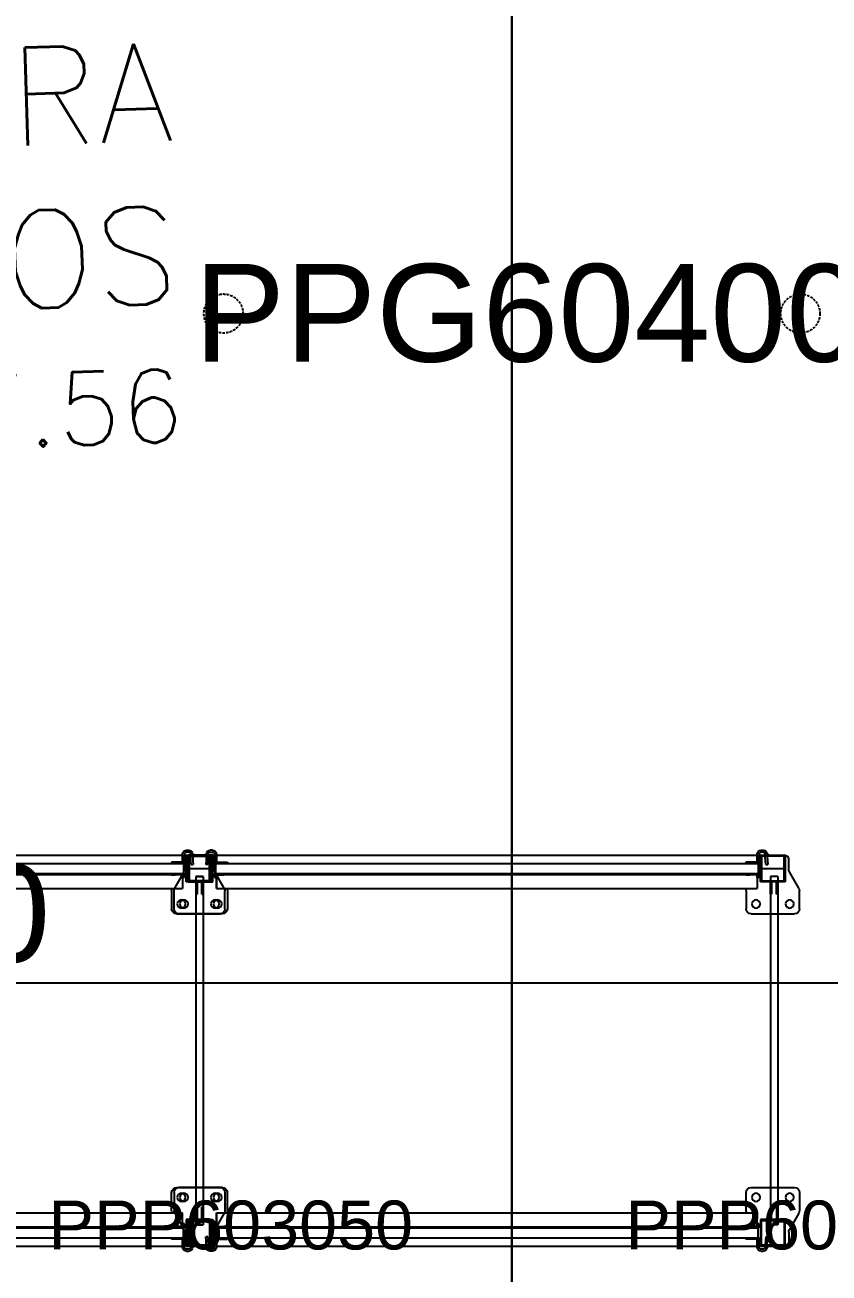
# Model space of a CAD drawing. Header units: millimetres. Extents: x 1478096 to 1808313, y 619971 to 762366.
# Drawn here: x 1527754 to 1529399, y 672095 to 674647 of the extents above; entities that cross this region are included whole.
import ezdxf

# ---------------------------------------------------------------- set-up
doc = ezdxf.new("R2010")
doc.units = ezdxf.units.MM
doc.header["$LTSCALE"] = 10
doc.linetypes.add('DASHED', pattern=[0.75, 0.5, -0.25])
for name, color, linetype in [('COSTAN-CAM-COTAS', 7, 'Continuous'), ('COSTAN-CAM-LAT NUM', 6, 'Continuous'), ('COSTAN-CAM-TECHOS', 1, 'DASHED'), ('COSTAN-CAM-TECHOS NOMENCLATURAS', 7, 'Continuous'), ('COSTAN-CAM-TECHOS-60', 1, 'Continuous'), ('DC-ARQ-RACK PREP.', 11, 'Continuous'), ('DC-ARQ-TEXTOS', 7, 'Continuous')]:
    doc.layers.add(name, color=color, linetype=linetype)
doc.styles.add('costan', font='ARIAL.TTF')
doc.styles.get("Standard").update_dxf_attribs({"font": 'ARIAL.TTF'})
doc.dimstyles.new('COSTAN-MM-100', dxfattribs={"dimtxt": 200, "dimasz": 200, "dimexe": 0, "dimexo": 0, "dimgap": 40, "dimtad": 1, "dimdec": 0, "dimzin": 0, "dimdsep": 46, "dimtxsty": 'costan', "dimblk1": 'ARCHTICK', "dimblk2": 'ARCHTICK', "dimcen": 0, "dimclrd": 256, "dimclre": 256, "dimclrt": 256, "dimadec": 0, "dimazin": 0, "dimtfac": 1, "dimtdec": 0, "dimtofl": 0, "dimtmove": 0, "dimatfit": 3, "dimfxl": 0, "dimtolj": 1, "dimtzin": 0, "dimarcsym": 0})

# ---------------------------------------------------------------- blocks, each defined once
blk = doc.blocks.new('RE-PLANTABASE(XREF)$0$RACK-CAMARA')
at = {"layer": 'DC-ARQ-RACK PREP.', "linetype": 'ByBlock'}
for p, q in [((-0.4, 2.3382), (-0.4, 0.0422)), ((-0.3825, 2.3382), (-0.3825, 0.0402)), ((-0.3625, 2.3382), (-0.3625, 0.0402)), ((-0.36, 2.3382), (-0.36, 0.065)), ((-0.3318, 2.3382), (-0.3318, 0.0422)), ((0.3318, 2.3382), (0.3318, 0.0422)), ((0.3595, 2.3382), (0.36, 0.065)), ((0.3625, 2.3382), (0.3625, 0.0402)), ((0.3825, 2.3382), (0.3825, 0.0402)), ((0.4, 2.3382), (0.4, 0.0422)), ((-0.3855, 0.065), (-0.3839, 0.065)), ((-0.3855, 0.057), (-0.3855, 0.065)), ((-0.3855, 0.035), (-0.3855, 0.057)), ((-0.3839, 0.065), (-0.3825, 0.065)), ((-0.3839, 0.065), (-0.3839, 0.057)), ((-0.3839, 0.035), (-0.3839, 0.057)), ((-0.3625, 0.065), (-0.3611, 0.065)), ((-0.3611, 0.065), (-0.3595, 0.065)), ((-0.3611, 0.057), (-0.3611, 0.065)), ((-0.3611, 0.035), (-0.3611, 0.057)), ((-0.3595, 0.065), (-0.3595, 0.057)), ((-0.3595, 0.035), (-0.3595, 0.057)), ((-0.3271, 0.0645), (-0.29, 0.0645)), ((-0.28, 0.0545), (-0.28, 0.005)), ((0.28, 0.0545), (0.28, 0.005)), ((0.3271, 0.0645), (0.29, 0.0645)), ((0.3595, 0.065), (0.3595, 0.057)), ((0.3611, 0.065), (0.3595, 0.065)), ((0.3595, 0.035), (0.3595, 0.057)), ((0.3611, 0.057), (0.3611, 0.065)), ((0.3625, 0.065), (0.3611, 0.065)), ((0.3611, 0.035), (0.3611, 0.057)), ((0.3839, 0.065), (0.3825, 0.065)), ((0.3855, 0.065), (0.3839, 0.065)), ((0.3839, 0.065), (0.3839, 0.057)), ((0.3839, 0.035), (0.3839, 0.057)), ((0.3855, 0.057), (0.3855, 0.065)), ((0.3855, 0.035), (0.3855, 0.057)), ((-0.41, 0.034), (-0.41, 0.0296)), ((-0.406, 0.0296), (-0.406, 0.034)), ((-0.4, 0.0255), (-0.4022, 0.0256)), ((-0.3855, 0.042), (-0.402, 0.042)), ((-0.402, 0.038), (-0.3855, 0.038)), ((-0.4, 0.0422), (-0.3855, 0.0422)), ((-0.345, 0.035), (-0.4, 0.035)), ((-0.4, 0.035), (-0.4, 0.026)), ((-0.4, 0.026), (-0.398, 0.026)), ((-0.4, 0.026), (-0.4, 0.025)), ((-0.398, 0.026), (-0.398, 0.033)), ((-0.398, 0.033), (-0.347, 0.033)), ((-0.398, 0.025), (-0.398, 0.026)), ((-0.3825, 0.0402), (-0.3625, 0.0402)), ((-0.3725, 0.035), (-0.3725, -0.015)), ((-0.3595, 0.0422), (-0.3318, 0.0422)), ((-0.354, 0.042), (-0.3595, 0.042)), ((-0.3595, 0.038), (-0.354, 0.038)), ((-0.354, 0.038), (-0.354, 0.042)), ((-0.347, 0.033), (-0.347, 0.0055)), ((-0.345, 0.0075), (-0.345, 0.035)), ((0.3595, 0.0422), (0.3318, 0.0422)), ((0.345, 0.0075), (0.345, 0.035)), ((0.345, 0.035), (0.4, 0.035)), ((0.347, 0.033), (0.347, 0.0055)), ((0.398, 0.033), (0.347, 0.033)), ((0.354, 0.038), (0.354, 0.042)), ((0.354, 0.042), (0.3595, 0.042)), ((0.3595, 0.038), (0.354, 0.038)), ((0.3825, 0.0402), (0.3625, 0.0402)), ((0.4, 0.0422), (0.3855, 0.0422)), ((0.3855, 0.042), (0.402, 0.042)), ((0.402, 0.038), (0.3855, 0.038)), ((0.398, 0.026), (0.398, 0.033)), ((0.4, 0.026), (0.398, 0.026)), ((0.398, 0.025), (0.398, 0.026)), ((0.4, 0.035), (0.4, 0.026)), ((0.4, 0.026), (0.4, 0.025)), ((0.4, 0.0255), (0.4022, 0.0256)), ((0.406, 0.0296), (0.406, 0.034)), ((0.41, 0.034), (0.41, 0.0296)), ((-0.4024, 0.0216), (-0.4025, 0.0216)), ((-0.4024, 0.0216), (-0.4, 0.0215)), ((-0.4, 0.025), (-0.4, 0.0219)), ((-0.4, 0.0219), (-0.4, 0.0209)), ((-0.4, 0.0209), (-0.4, 0.02)), ((-0.4, 0.02), (-0.4, 0.019)), ((-0.4, 0.02), (-0.398, 0.02)), ((-0.4, 0.019), (-0.4, 0.001)), ((-0.398, 0.019), (-0.4, 0.019)), ((-0.4, 0.001), (-0.398, 0.001)), ((-0.4, 0.001), (-0.4, 0)), ((-0.3878, 0.0249), (-0.398, 0.0254)), ((-0.398, 0.0219), (-0.398, 0.025)), ((-0.398, 0.0209), (-0.398, 0.0219)), ((-0.398, 0.0214), (-0.388, 0.0209)), ((-0.398, 0.02), (-0.398, 0.0209)), ((-0.398, 0.019), (-0.398, 0.02)), ((-0.398, 0.001), (-0.398, 0.019)), ((-0.398, 0), (-0.398, 0.001)), ((-0.388, 0.0209), (-0.381, 0.0205)), ((-0.3808, 0.0245), (-0.3878, 0.0249)), ((-0.3808, 0.0245), (-0.381, 0.0205)), ((-0.356, 0), (-0.356, 0.015)), ((-0.356, 0.015), (0.356, 0.015)), ((-0.356, 0), (0.356, 0)), ((-0.347, 0.0145), (-0.347, -0.013)), ((-0.32, 0.0145), (-0.347, 0.0145)), ((-0.347, 0.0005), (-0.32, 0.0005)), ((-0.345, -0.015), (-0.345, 0.0125)), ((-0.345, 0.0125), (-0.32, 0.0125)), ((-0.32, 0.0025), (-0.345, 0.0025)), ((-0.32, 0.0125), (-0.32, 0.0145)), ((-0.32, 0.0005), (-0.32, 0.0025)), ((-0.28, 0.015), (-0.28, -0.0345)), ((0.28, 0.015), (0.28, -0.0345)), ((0.32, 0.0125), (0.32, 0.0145)), ((0.32, 0.0145), (0.347, 0.0145)), ((0.345, 0.0125), (0.32, 0.0125)), ((0.32, 0.0005), (0.32, 0.0025)), ((0.32, 0.0025), (0.345, 0.0025)), ((0.347, 0.0005), (0.32, 0.0005)), ((0.345, -0.015), (0.345, 0.0125)), ((0.347, 0.0145), (0.347, -0.013)), ((0.356, 0), (0.356, 0.015)), ((0.3808, 0.0245), (0.3878, 0.0249)), ((0.3808, 0.0245), (0.381, 0.0205)), ((0.388, 0.0209), (0.381, 0.0205)), ((0.3878, 0.0249), (0.398, 0.0254)), ((0.398, 0.0214), (0.388, 0.0209)), ((0.398, 0.0219), (0.398, 0.025)), ((0.398, 0.0209), (0.398, 0.0219)), ((0.398, 0.02), (0.398, 0.0209)), ((0.398, 0.019), (0.398, 0.02)), ((0.4, 0.02), (0.398, 0.02)), ((0.398, 0.001), (0.398, 0.019)), ((0.398, 0.019), (0.4, 0.019)), ((0.4, 0.001), (0.398, 0.001)), ((0.398, 0), (0.398, 0.001)), ((0.4, 0.025), (0.4, 0.0219)), ((0.4, 0.0219), (0.4, 0.0209)), ((0.4024, 0.0216), (0.4, 0.0215)), ((0.4, 0.0209), (0.4, 0.02)), ((0.4, 0.02), (0.4, 0.019)), ((0.4, 0.019), (0.4, 0.001)), ((0.4, 0.001), (0.4, 0)), ((0.4024, 0.0216), (0.4025, 0.0216)), ((-0.4, 0), (-0.4, -0.0009)), ((-0.4, 0), (-0.398, 0)), ((-0.4, -0.0009), (-0.4, -0.0019)), ((-0.4, -0.0019), (-0.4, -0.005)), ((-0.4, -0.005), (-0.4, -0.006)), ((-0.398, -0.006), (-0.4, -0.006)), ((-0.4, -0.006), (-0.4, -0.015)), ((-0.4, -0.015), (-0.345, -0.015)), ((-0.398, -0.0009), (-0.398, 0)), ((-0.398, -0.0019), (-0.398, -0.0009)), ((-0.398, -0.005), (-0.398, -0.0019)), ((-0.398, -0.006), (-0.398, -0.005)), ((-0.398, -0.013), (-0.398, -0.006)), ((-0.347, -0.013), (-0.398, -0.013)), ((-0.3709, -0.0225), (-0.39, -0.0225)), ((-0.3324, -0.043), (-0.3656, -0.024)), ((0.3324, -0.043), (0.3656, -0.024)), ((0.4, -0.015), (0.345, -0.015)), ((0.347, -0.013), (0.398, -0.013)), ((0.3709, -0.0225), (0.39, -0.0225)), ((0.398, -0.0009), (0.398, 0)), ((0.4, 0), (0.398, 0)), ((0.398, -0.0019), (0.398, -0.0009)), ((0.398, -0.005), (0.398, -0.0019)), ((0.398, -0.006), (0.398, -0.005)), ((0.398, -0.013), (0.398, -0.006)), ((0.398, -0.006), (0.4, -0.006)), ((0.4, 0), (0.4, -0.0009)), ((0.4, -0.0009), (0.4, -0.0019)), ((0.4, -0.0019), (0.4, -0.005)), ((0.4, -0.005), (0.4, -0.006)), ((0.4, -0.006), (0.4, -0.015)), ((-0.29, -0.0445), (-0.3271, -0.0445)), ((0.29, -0.0445), (0.3271, -0.0445))]:
    blk.add_line(p, q, dxfattribs=at)
for centre in [(-0.3, 0.0445), (0.3, 0.0445), (-0.3, -0.0245), (0.3, -0.0245)]:
    blk.add_circle(centre, 0.0085, dxfattribs=at)
for centre, radius, start, end in [((-0.3271, 0.0545), 0.01, 90, 117.566), ((-0.29, 0.0545), 0.01, 0, 90), ((0.29, 0.0545), 0.01, 90, 180), ((0.3271, 0.0545), 0.01, 62.434, 90), ((-0.402, 0.034), 0.008, 90, 180), ((-0.402, 0.0296), 0.008, 180, 267.0391), ((-0.402, 0.034), 0.004, 90, 180), ((-0.402, 0.0296), 0.004, 180, 267.0391), ((-0.39, 0.0325), 0.01, 146.6347, 165.5225), ((-0.39, 0.0325), 0.01, 102.8509, 108.1993), ((0.39, 0.0325), 0.01, 71.8007, 77.1491), ((0.39, 0.0325), 0.01, 14.4775, 33.3653), ((0.402, 0.034), 0.008, 0, 90), ((0.402, 0.034), 0.004, 0, 90), ((0.402, 0.0296), 0.004, 272.9609, 0), ((0.402, 0.0296), 0.008, 272.9609, 0), ((-0.3994, 0.0227), 0.00325, 199.6589, 259.5544), ((-0.3994, 0.0227), 0.00325, 295.7269, 334.4192), ((0.3994, 0.0227), 0.00325, 205.5808, 244.2731), ((0.3994, 0.0227), 0.00325, 280.4456, 340.3411), ((-0.39, -0.0125), 0.01, 194.4775, 270), ((-0.3709, -0.0325), 0.01, 57.9946, 90), ((0.3709, -0.0325), 0.01, 90, 122.0054), ((0.39, -0.0125), 0.01, 270, 345.5225), ((-0.3271, -0.0345), 0.01, 237.9946, 270), ((-0.29, -0.0345), 0.01, 270, 0), ((0.29, -0.0345), 0.01, 180, 270), ((0.3271, -0.0345), 0.01, 270, 302.0054)]:
    blk.add_arc(centre, radius, start, end, dxfattribs=at)
blk = doc.blocks.new('RE-PLANTABASE(XREF)$0$RACK-CAMARA-MITAD')
at = {"layer": 'DC-ARQ-RACK PREP.'}
for p, q in [((-0.3324, 1.2332), (-0.3656, 1.2143)), ((-0.29, 1.2347), (-0.3271, 1.2347)), ((0.29, 1.2347), (0.3271, 1.2347)), ((0.3324, 1.2332), (0.3656, 1.2143)), ((-0.4, 1.1962), (-0.4, 1.2052)), ((-0.4, 1.2052), (-0.345, 1.2052)), ((-0.347, 1.2032), (-0.398, 1.2032)), ((-0.398, 1.2032), (-0.398, 1.1962)), ((-0.3709, 1.2127), (-0.39, 1.2127)), ((-0.347, 1.1757), (-0.347, 1.2032)), ((-0.345, 1.2052), (-0.345, 1.1777)), ((-0.28, 1.1752), (-0.28, 1.2247)), ((0.28, 1.1752), (0.28, 1.2247)), ((0.345, 1.2052), (0.345, 1.1777)), ((0.4, 1.2052), (0.345, 1.2052)), ((0.347, 1.1757), (0.347, 1.2032)), ((0.347, 1.2032), (0.398, 1.2032)), ((0.3709, 1.2127), (0.39, 1.2127)), ((0.398, 1.2032), (0.398, 1.1962)), ((0.4, 1.1962), (0.4, 1.2052)), ((-0.398, 1.1962), (-0.4, 1.1962)), ((-0.4, 1.1952), (-0.4, 1.1962)), ((-0.4, 1.1922), (-0.4, 1.1952)), ((-0.4, 1.1912), (-0.4, 1.1922)), ((-0.4, 1.1902), (-0.4, 1.1912)), ((-0.4, 1.1892), (-0.4, 1.1902)), ((-0.4, 1.1902), (-0.398, 1.1902)), ((-0.4, 1.1712), (-0.4, 1.1892)), ((-0.4, 1.1892), (-0.398, 1.1892)), ((-0.398, 1.1962), (-0.398, 1.1952)), ((-0.398, 1.1952), (-0.398, 1.1922)), ((-0.398, 1.1922), (-0.398, 1.1912)), ((-0.398, 1.1912), (-0.398, 1.1902)), ((-0.398, 1.1902), (-0.398, 1.1892)), ((-0.398, 1.1892), (-0.398, 1.1712)), ((-0.356, 1.1902), (-0.356, 1.1752)), ((-0.356, 1.1902), (0.356, 1.1902)), ((-0.356, 1.1752), (0.356, 1.1752)), ((-0.347, 1.1897), (-0.32, 1.1897)), ((-0.347, 1.1572), (-0.347, 1.1847)), ((-0.347, 1.1572), (-0.347, 1.1847)), ((-0.32, 1.1757), (-0.347, 1.1757)), ((-0.32, 1.1877), (-0.345, 1.1877)), ((-0.345, 1.1827), (-0.345, 1.1552)), ((-0.345, 1.1827), (-0.345, 1.1552)), ((-0.345, 1.1777), (-0.32, 1.1777)), ((-0.32, 1.1897), (-0.32, 1.1877)), ((-0.32, 1.1777), (-0.32, 1.1757)), ((-0.28, 1.1357), (-0.28, 1.1852)), ((-0.28, 1.1357), (-0.28, 1.1852)), ((0.28, 1.1357), (0.28, 1.1852)), ((0.28, 1.1357), (0.28, 1.1852)), ((0.347, 1.1897), (0.32, 1.1897)), ((0.32, 1.1897), (0.32, 1.1877)), ((0.32, 1.1877), (0.345, 1.1877)), ((0.345, 1.1777), (0.32, 1.1777)), ((0.32, 1.1777), (0.32, 1.1757)), ((0.32, 1.1757), (0.347, 1.1757)), ((0.345, 1.1827), (0.345, 1.1552)), ((0.345, 1.1827), (0.345, 1.1552)), ((0.347, 1.1572), (0.347, 1.1847)), ((0.347, 1.1572), (0.347, 1.1847)), ((0.356, 1.1902), (0.356, 1.1752)), ((0.398, 1.1962), (0.4, 1.1962)), ((0.398, 1.1962), (0.398, 1.1952)), ((0.398, 1.1952), (0.398, 1.1922)), ((0.398, 1.1922), (0.398, 1.1912)), ((0.398, 1.1912), (0.398, 1.1902)), ((0.398, 1.1902), (0.398, 1.1892)), ((0.4, 1.1902), (0.398, 1.1902)), ((0.4, 1.1892), (0.398, 1.1892)), ((0.398, 1.1892), (0.398, 1.1712)), ((0.4, 1.1952), (0.4, 1.1962)), ((0.4, 1.1922), (0.4, 1.1952)), ((0.4, 1.1912), (0.4, 1.1922)), ((0.4, 1.1902), (0.4, 1.1912)), ((0.4, 1.1892), (0.4, 1.1902)), ((0.4, 1.1712), (0.4, 1.1892)), ((-0.41, 1.1562), (-0.41, 1.1607)), ((-0.41, 1.1562), (-0.41, 1.1607)), ((-0.406, 1.1607), (-0.406, 1.1562)), ((-0.406, 1.1607), (-0.406, 1.1562)), ((-0.4024, 1.1686), (-0.4025, 1.1686)), ((-0.4024, 1.1686), (-0.4025, 1.1686)), ((-0.4024, 1.1686), (-0.4, 1.1688)), ((-0.4024, 1.1686), (-0.4, 1.1688)), ((-0.4, 1.1648), (-0.4022, 1.1646)), ((-0.4, 1.1648), (-0.4022, 1.1646)), ((-0.402, 1.1522), (-0.3855, 1.1522)), ((-0.402, 1.1522), (-0.3855, 1.1522)), ((-0.398, 1.1712), (-0.4, 1.1712)), ((-0.4, 1.1702), (-0.4, 1.1712)), ((-0.398, 1.1712), (-0.4, 1.1712)), ((-0.4, 1.1702), (-0.4, 1.1712)), ((-0.4, 1.1693), (-0.4, 1.1702)), ((-0.4, 1.1702), (-0.398, 1.1702)), ((-0.4, 1.1693), (-0.4, 1.1702)), ((-0.4, 1.1702), (-0.398, 1.1702)), ((-0.4, 1.1683), (-0.4, 1.1693)), ((-0.4, 1.1683), (-0.4, 1.1693)), ((-0.4, 1.1652), (-0.4, 1.1683)), ((-0.4, 1.1652), (-0.4, 1.1683)), ((-0.4, 1.1642), (-0.4, 1.1652)), ((-0.4, 1.1642), (-0.4, 1.1652)), ((-0.4, 1.1642), (-0.398, 1.1642)), ((-0.4, 1.1552), (-0.4, 1.1642)), ((-0.4, 1.1552), (-0.4, 1.1642)), ((-0.4, 1.1642), (-0.398, 1.1642)), ((-0.345, 1.1552), (-0.4, 1.1552)), ((-0.345, 1.1552), (-0.4, 1.1552)), ((-0.398, 1.1712), (-0.398, 1.1702)), ((-0.398, 1.1712), (-0.398, 1.1702)), ((-0.398, 1.1702), (-0.398, 1.1693)), ((-0.398, 1.1702), (-0.398, 1.1693)), ((-0.398, 1.1689), (-0.388, 1.1694)), ((-0.398, 1.1689), (-0.388, 1.1694)), ((-0.398, 1.1693), (-0.398, 1.1683)), ((-0.398, 1.1693), (-0.398, 1.1683)), ((-0.398, 1.1683), (-0.398, 1.1652)), ((-0.398, 1.1683), (-0.398, 1.1652)), ((-0.3878, 1.1654), (-0.398, 1.1649)), ((-0.3878, 1.1654), (-0.398, 1.1649)), ((-0.398, 1.1652), (-0.398, 1.1642)), ((-0.398, 1.1652), (-0.398, 1.1642)), ((-0.398, 1.1642), (-0.398, 1.1572)), ((-0.398, 1.1642), (-0.398, 1.1572)), ((-0.398, 1.1572), (-0.347, 1.1572)), ((-0.398, 1.1572), (-0.347, 1.1572)), ((-0.388, 1.1694), (-0.381, 1.1697)), ((-0.388, 1.1694), (-0.381, 1.1697)), ((-0.3808, 1.1658), (-0.3878, 1.1654)), ((-0.3808, 1.1658), (-0.3878, 1.1654)), ((-0.3855, 1.1552), (-0.3855, 1.1332)), ((-0.3855, 1.1552), (-0.3855, 1.1332)), ((-0.3839, 1.1552), (-0.3839, 1.1332)), ((-0.3839, 1.1552), (-0.3839, 1.1332)), ((-0.3625, 1.15), (-0.3825, 1.15)), ((-0.3825, 1.15), (-0.3625, 1.15)), ((-0.3808, 1.1658), (-0.381, 1.1697)), ((-0.3808, 1.1658), (-0.381, 1.1697)), ((-0.3611, 1.1552), (-0.3611, 1.1332)), ((-0.3611, 1.1552), (-0.3611, 1.1332)), ((-0.3595, 1.1552), (-0.3595, 1.1332)), ((-0.3595, 1.1552), (-0.3595, 1.1332)), ((-0.3595, 1.1522), (-0.354, 1.1522)), ((-0.3595, 1.1522), (-0.354, 1.1522)), ((-0.354, 1.1522), (-0.354, 1.1482)), ((-0.354, 1.1522), (-0.354, 1.1482)), ((0.345, 1.1552), (0.4, 1.1552)), ((0.345, 1.1552), (0.4, 1.1552)), ((0.398, 1.1572), (0.347, 1.1572)), ((0.398, 1.1572), (0.347, 1.1572)), ((0.3595, 1.1522), (0.354, 1.1522)), ((0.354, 1.1522), (0.354, 1.1482)), ((0.3595, 1.1522), (0.354, 1.1522)), ((0.354, 1.1522), (0.354, 1.1482)), ((0.3595, 1.1552), (0.3595, 1.1332)), ((0.3595, 1.1552), (0.3595, 1.1332)), ((0.3611, 1.1552), (0.3611, 1.1332)), ((0.3611, 1.1552), (0.3611, 1.1332)), ((0.3625, 1.15), (0.3825, 1.15)), ((0.3825, 1.15), (0.3625, 1.15)), ((0.3808, 1.1658), (0.381, 1.1697)), ((0.3808, 1.1658), (0.381, 1.1697)), ((0.3808, 1.1658), (0.3878, 1.1654)), ((0.3808, 1.1658), (0.3878, 1.1654)), ((0.388, 1.1694), (0.381, 1.1697)), ((0.388, 1.1694), (0.381, 1.1697)), ((0.3839, 1.1552), (0.3839, 1.1332)), ((0.3839, 1.1552), (0.3839, 1.1332)), ((0.3855, 1.1552), (0.3855, 1.1332)), ((0.3855, 1.1552), (0.3855, 1.1332)), ((0.402, 1.1522), (0.3855, 1.1522)), ((0.402, 1.1522), (0.3855, 1.1522)), ((0.3878, 1.1654), (0.398, 1.1649)), ((0.3878, 1.1654), (0.398, 1.1649)), ((0.398, 1.1689), (0.388, 1.1694)), ((0.398, 1.1689), (0.388, 1.1694)), ((0.398, 1.1712), (0.4, 1.1712)), ((0.398, 1.1712), (0.398, 1.1702)), ((0.398, 1.1712), (0.4, 1.1712)), ((0.398, 1.1712), (0.398, 1.1702)), ((0.398, 1.1702), (0.398, 1.1693)), ((0.4, 1.1702), (0.398, 1.1702)), ((0.398, 1.1702), (0.398, 1.1693)), ((0.4, 1.1702), (0.398, 1.1702)), ((0.398, 1.1693), (0.398, 1.1683)), ((0.398, 1.1693), (0.398, 1.1683)), ((0.398, 1.1683), (0.398, 1.1652)), ((0.398, 1.1683), (0.398, 1.1652)), ((0.398, 1.1652), (0.398, 1.1642)), ((0.398, 1.1652), (0.398, 1.1642)), ((0.398, 1.1642), (0.398, 1.1572)), ((0.4, 1.1642), (0.398, 1.1642)), ((0.4, 1.1642), (0.398, 1.1642)), ((0.398, 1.1642), (0.398, 1.1572)), ((0.4, 1.1702), (0.4, 1.1712)), ((0.4, 1.1702), (0.4, 1.1712)), ((0.4, 1.1693), (0.4, 1.1702)), ((0.4, 1.1693), (0.4, 1.1702)), ((0.4, 1.1683), (0.4, 1.1693)), ((0.4, 1.1683), (0.4, 1.1693)), ((0.4024, 1.1686), (0.4, 1.1688)), ((0.4024, 1.1686), (0.4, 1.1688)), ((0.4, 1.1652), (0.4, 1.1683)), ((0.4, 1.1652), (0.4, 1.1683)), ((0.4, 1.1642), (0.4, 1.1652)), ((0.4, 1.1642), (0.4, 1.1652)), ((0.4, 1.1648), (0.4022, 1.1646)), ((0.4, 1.1648), (0.4022, 1.1646)), ((0.4, 1.1552), (0.4, 1.1642)), ((0.4, 1.1552), (0.4, 1.1642)), ((0.4024, 1.1686), (0.4025, 1.1686)), ((0.4024, 1.1686), (0.4025, 1.1686)), ((0.406, 1.1607), (0.406, 1.1562)), ((0.406, 1.1607), (0.406, 1.1562)), ((0.41, 1.1562), (0.41, 1.1607)), ((0.41, 1.1562), (0.41, 1.1607)), ((-0.3855, 1.1482), (-0.402, 1.1482)), ((-0.3855, 1.1482), (-0.402, 1.1482)), ((-0.4, 1.148), (-0.4, 0.0422)), ((-0.3855, 1.148), (-0.4, 1.148)), ((-0.4, 1.148), (-0.3855, 1.148)), ((-0.3855, 1.1332), (-0.3855, 1.1252)), ((-0.3855, 1.1332), (-0.3855, 1.1252)), ((-0.3855, 1.1252), (-0.3839, 1.1252)), ((-0.3855, 1.1252), (-0.3839, 1.1252)), ((-0.3839, 1.1252), (-0.3839, 1.1332)), ((-0.3839, 1.1252), (-0.3839, 1.1332)), ((-0.3839, 1.1252), (-0.3825, 1.1252)), ((-0.3839, 1.1252), (-0.3825, 1.1252)), ((-0.3825, 1.148), (-0.3825, 0.0402)), ((-0.3625, 1.148), (-0.3625, 0.0402)), ((-0.3625, 1.1252), (-0.3611, 1.1252)), ((-0.3625, 1.1252), (-0.3611, 1.1252)), ((-0.3611, 1.1332), (-0.3611, 1.1252)), ((-0.3611, 1.1332), (-0.3611, 1.1252)), ((-0.3611, 1.1252), (-0.3595, 1.1252)), ((-0.3611, 1.1252), (-0.3595, 1.1252)), ((-0.36, 1.148), (-0.36, 0.065)), ((-0.354, 1.1482), (-0.3595, 1.1482)), ((-0.354, 1.1482), (-0.3595, 1.1482)), ((-0.3318, 1.148), (-0.3595, 1.148)), ((-0.3595, 1.148), (-0.3318, 1.148)), ((-0.3595, 1.1252), (-0.3595, 1.1332)), ((-0.3595, 1.1252), (-0.3595, 1.1332)), ((-0.3318, 1.148), (-0.3318, 0.0422)), ((-0.3271, 1.1257), (-0.29, 1.1257)), ((-0.3271, 1.1257), (-0.29, 1.1257)), ((0.3271, 1.1257), (0.29, 1.1257)), ((0.3271, 1.1257), (0.29, 1.1257)), ((0.3318, 1.148), (0.3318, 0.0422)), ((0.3318, 1.148), (0.3595, 1.148)), ((0.3595, 1.148), (0.3318, 1.148)), ((0.354, 1.1482), (0.3595, 1.1482)), ((0.354, 1.1482), (0.3595, 1.1482)), ((0.3595, 1.148), (0.36, 0.065)), ((0.3595, 1.1252), (0.3595, 1.1332)), ((0.3595, 1.1252), (0.3595, 1.1332)), ((0.3611, 1.1252), (0.3595, 1.1252)), ((0.3611, 1.1252), (0.3595, 1.1252)), ((0.3611, 1.1332), (0.3611, 1.1252)), ((0.3611, 1.1332), (0.3611, 1.1252)), ((0.3625, 1.1252), (0.3611, 1.1252)), ((0.3625, 1.1252), (0.3611, 1.1252)), ((0.3625, 1.148), (0.3625, 0.0402)), ((0.3825, 1.148), (0.3825, 0.0402)), ((0.3839, 1.1252), (0.3825, 1.1252)), ((0.3839, 1.1252), (0.3825, 1.1252)), ((0.3839, 1.1252), (0.3839, 1.1332)), ((0.3839, 1.1252), (0.3839, 1.1332)), ((0.3855, 1.1252), (0.3839, 1.1252)), ((0.3855, 1.1252), (0.3839, 1.1252)), ((0.3855, 1.1482), (0.402, 1.1482)), ((0.3855, 1.1482), (0.402, 1.1482)), ((0.3855, 1.148), (0.4, 1.148)), ((0.4, 1.148), (0.3855, 1.148)), ((0.3855, 1.1332), (0.3855, 1.1252)), ((0.3855, 1.1332), (0.3855, 1.1252)), ((0.4, 1.148), (0.4, 0.0422)), ((-0.3855, 0.065), (-0.3839, 0.065)), ((-0.3855, 0.057), (-0.3855, 0.065)), ((-0.3855, 0.035), (-0.3855, 0.057)), ((-0.3839, 0.065), (-0.3825, 0.065)), ((-0.3839, 0.065), (-0.3839, 0.057)), ((-0.3839, 0.035), (-0.3839, 0.057)), ((-0.3625, 0.065), (-0.3611, 0.065)), ((-0.3611, 0.065), (-0.3595, 0.065)), ((-0.3611, 0.057), (-0.3611, 0.065)), ((-0.3611, 0.035), (-0.3611, 0.057)), ((-0.3595, 0.065), (-0.3595, 0.057)), ((-0.3595, 0.035), (-0.3595, 0.057)), ((-0.3271, 0.0645), (-0.29, 0.0645)), ((-0.28, 0.0545), (-0.28, 0.005)), ((0.28, 0.0545), (0.28, 0.005)), ((0.3271, 0.0645), (0.29, 0.0645)), ((0.3595, 0.065), (0.3595, 0.057)), ((0.3611, 0.065), (0.3595, 0.065)), ((0.3595, 0.035), (0.3595, 0.057)), ((0.3611, 0.057), (0.3611, 0.065)), ((0.3625, 0.065), (0.3611, 0.065)), ((0.3611, 0.035), (0.3611, 0.057)), ((0.3839, 0.065), (0.3825, 0.065)), ((0.3855, 0.065), (0.3839, 0.065)), ((0.3839, 0.065), (0.3839, 0.057)), ((0.3839, 0.035), (0.3839, 0.057)), ((0.3855, 0.057), (0.3855, 0.065)), ((0.3855, 0.035), (0.3855, 0.057)), ((-0.41, 0.034), (-0.41, 0.0296)), ((-0.406, 0.0296), (-0.406, 0.034)), ((-0.4, 0.0255), (-0.4022, 0.0256)), ((-0.3855, 0.042), (-0.402, 0.042)), ((-0.402, 0.038), (-0.3855, 0.038)), ((-0.4, 0.0422), (-0.3855, 0.0422)), ((-0.345, 0.035), (-0.4, 0.035)), ((-0.4, 0.035), (-0.4, 0.026)), ((-0.4, 0.026), (-0.398, 0.026)), ((-0.4, 0.026), (-0.4, 0.025)), ((-0.398, 0.026), (-0.398, 0.033)), ((-0.398, 0.033), (-0.347, 0.033)), ((-0.398, 0.025), (-0.398, 0.026)), ((-0.3825, 0.0402), (-0.3625, 0.0402)), ((-0.3725, 0.035), (-0.3725, -0.015)), ((-0.3595, 0.0422), (-0.3318, 0.0422)), ((-0.354, 0.042), (-0.3595, 0.042)), ((-0.3595, 0.038), (-0.354, 0.038)), ((-0.354, 0.038), (-0.354, 0.042)), ((-0.347, 0.033), (-0.347, 0.0055)), ((-0.345, 0.0075), (-0.345, 0.035)), ((0.3595, 0.0422), (0.3318, 0.0422)), ((0.345, 0.0075), (0.345, 0.035)), ((0.345, 0.035), (0.4, 0.035)), ((0.347, 0.033), (0.347, 0.0055)), ((0.398, 0.033), (0.347, 0.033)), ((0.354, 0.038), (0.354, 0.042)), ((0.354, 0.042), (0.3595, 0.042)), ((0.3595, 0.038), (0.354, 0.038)), ((0.3825, 0.0402), (0.3625, 0.0402)), ((0.4, 0.0422), (0.3855, 0.0422)), ((0.3855, 0.042), (0.402, 0.042)), ((0.402, 0.038), (0.3855, 0.038)), ((0.398, 0.026), (0.398, 0.033)), ((0.4, 0.026), (0.398, 0.026)), ((0.398, 0.025), (0.398, 0.026)), ((0.4, 0.035), (0.4, 0.026)), ((0.4, 0.026), (0.4, 0.025)), ((0.4, 0.0255), (0.4022, 0.0256)), ((0.406, 0.0296), (0.406, 0.034)), ((0.41, 0.034), (0.41, 0.0296)), ((-0.4024, 0.0216), (-0.4025, 0.0216)), ((-0.4024, 0.0216), (-0.4, 0.0215)), ((-0.4, 0.025), (-0.4, 0.0219)), ((-0.4, 0.0219), (-0.4, 0.0209)), ((-0.4, 0.0209), (-0.4, 0.02)), ((-0.4, 0.02), (-0.4, 0.019)), ((-0.4, 0.02), (-0.398, 0.02)), ((-0.4, 0.019), (-0.4, 0.001)), ((-0.398, 0.019), (-0.4, 0.019)), ((-0.4, 0.001), (-0.398, 0.001)), ((-0.4, 0.001), (-0.4, 0)), ((-0.3878, 0.0249), (-0.398, 0.0254)), ((-0.398, 0.0219), (-0.398, 0.025)), ((-0.398, 0.0209), (-0.398, 0.0219)), ((-0.398, 0.0214), (-0.388, 0.0209)), ((-0.398, 0.02), (-0.398, 0.0209)), ((-0.398, 0.019), (-0.398, 0.02)), ((-0.398, 0.001), (-0.398, 0.019)), ((-0.398, 0), (-0.398, 0.001)), ((-0.388, 0.0209), (-0.381, 0.0205)), ((-0.3808, 0.0245), (-0.3878, 0.0249)), ((-0.3808, 0.0245), (-0.381, 0.0205)), ((-0.356, 0), (-0.356, 0.015)), ((-0.356, 0.015), (0.356, 0.015)), ((-0.356, 0), (0.356, 0)), ((-0.347, 0.0145), (-0.347, -0.013)), ((-0.32, 0.0145), (-0.347, 0.0145)), ((-0.347, 0.0005), (-0.32, 0.0005)), ((-0.345, -0.015), (-0.345, 0.0125)), ((-0.345, 0.0125), (-0.32, 0.0125)), ((-0.32, 0.0025), (-0.345, 0.0025)), ((-0.32, 0.0125), (-0.32, 0.0145)), ((-0.32, 0.0005), (-0.32, 0.0025)), ((-0.28, 0.015), (-0.28, -0.0345)), ((0.28, 0.015), (0.28, -0.0345)), ((0.32, 0.0125), (0.32, 0.0145)), ((0.32, 0.0145), (0.347, 0.0145)), ((0.345, 0.0125), (0.32, 0.0125)), ((0.32, 0.0005), (0.32, 0.0025)), ((0.32, 0.0025), (0.345, 0.0025)), ((0.347, 0.0005), (0.32, 0.0005)), ((0.345, -0.015), (0.345, 0.0125)), ((0.347, 0.0145), (0.347, -0.013)), ((0.356, 0), (0.356, 0.015)), ((0.3808, 0.0245), (0.3878, 0.0249)), ((0.3808, 0.0245), (0.381, 0.0205)), ((0.388, 0.0209), (0.381, 0.0205)), ((0.3878, 0.0249), (0.398, 0.0254)), ((0.398, 0.0214), (0.388, 0.0209)), ((0.398, 0.0219), (0.398, 0.025)), ((0.398, 0.0209), (0.398, 0.0219)), ((0.398, 0.02), (0.398, 0.0209)), ((0.398, 0.019), (0.398, 0.02)), ((0.4, 0.02), (0.398, 0.02)), ((0.398, 0.001), (0.398, 0.019)), ((0.398, 0.019), (0.4, 0.019)), ((0.4, 0.001), (0.398, 0.001)), ((0.398, 0), (0.398, 0.001)), ((0.4, 0.025), (0.4, 0.0219)), ((0.4, 0.0219), (0.4, 0.0209)), ((0.4024, 0.0216), (0.4, 0.0215)), ((0.4, 0.0209), (0.4, 0.02)), ((0.4, 0.02), (0.4, 0.019)), ((0.4, 0.019), (0.4, 0.001)), ((0.4, 0.001), (0.4, 0)), ((0.4024, 0.0216), (0.4025, 0.0216)), ((-0.4, 0), (-0.4, -0.0009)), ((-0.4, 0), (-0.398, 0)), ((-0.4, -0.0009), (-0.4, -0.0019)), ((-0.4, -0.0019), (-0.4, -0.005)), ((-0.4, -0.005), (-0.4, -0.006)), ((-0.398, -0.006), (-0.4, -0.006)), ((-0.4, -0.006), (-0.4, -0.015)), ((-0.4, -0.015), (-0.345, -0.015)), ((-0.398, -0.0009), (-0.398, 0)), ((-0.398, -0.0019), (-0.398, -0.0009)), ((-0.398, -0.005), (-0.398, -0.0019)), ((-0.398, -0.006), (-0.398, -0.005)), ((-0.398, -0.013), (-0.398, -0.006)), ((-0.347, -0.013), (-0.398, -0.013)), ((-0.3709, -0.0225), (-0.39, -0.0225)), ((-0.3324, -0.043), (-0.3656, -0.024)), ((0.3324, -0.043), (0.3656, -0.024)), ((0.4, -0.015), (0.345, -0.015)), ((0.347, -0.013), (0.398, -0.013)), ((0.3709, -0.0225), (0.39, -0.0225)), ((0.398, -0.0009), (0.398, 0)), ((0.4, 0), (0.398, 0)), ((0.398, -0.0019), (0.398, -0.0009)), ((0.398, -0.005), (0.398, -0.0019)), ((0.398, -0.006), (0.398, -0.005)), ((0.398, -0.013), (0.398, -0.006)), ((0.398, -0.006), (0.4, -0.006)), ((0.4, 0), (0.4, -0.0009)), ((0.4, -0.0009), (0.4, -0.0019)), ((0.4, -0.0019), (0.4, -0.005)), ((0.4, -0.005), (0.4, -0.006)), ((0.4, -0.006), (0.4, -0.015)), ((-0.29, -0.0445), (-0.3271, -0.0445)), ((0.29, -0.0445), (0.3271, -0.0445))]:
    blk.add_line(p, q, dxfattribs=at)
for centre in [(-0.3, 1.2147), (0.3, 1.2147), (-0.3, 1.1457), (-0.3, 1.1457), (0.3, 1.1457), (0.3, 1.1457), (-0.3, 0.0445), (0.3, 0.0445), (-0.3, -0.0245), (0.3, -0.0245)]:
    blk.add_circle(centre, 0.0085, dxfattribs=at)
for centre, radius, start, end in [((-0.3271, 1.2247), 0.01, 90, 122.0054), ((-0.29, 1.2247), 0.01, 0, 90), ((0.29, 1.2247), 0.01, 90, 180), ((0.3271, 1.2247), 0.01, 57.9946, 90), ((-0.39, 1.2027), 0.01, 90, 165.5225), ((-0.3709, 1.2227), 0.01, 270, 302.0054), ((0.3709, 1.2227), 0.01, 237.9946, 270), ((0.39, 1.2027), 0.01, 14.4775, 90), ((-0.402, 1.1607), 0.008, 92.9609, 180), ((-0.402, 1.1607), 0.008, 92.9609, 180), ((-0.402, 1.1562), 0.008, 180, 270), ((-0.402, 1.1562), 0.008, 180, 270), ((-0.402, 1.1607), 0.004, 92.9609, 180), ((-0.402, 1.1607), 0.004, 92.9609, 180), ((-0.402, 1.1562), 0.004, 180, 270), ((-0.402, 1.1562), 0.004, 180, 270), ((-0.3994, 1.1675), 0.00325, 100.4456, 160.3411), ((-0.3994, 1.1675), 0.00325, 100.4456, 160.3411), ((-0.39, 1.1577), 0.01, 194.4775, 213.3687), ((-0.39, 1.1577), 0.01, 194.4775, 213.3653), ((-0.3994, 1.1675), 0.00325, 25.5808, 64.2731), ((-0.3994, 1.1675), 0.00325, 25.5808, 64.2731), ((0.3994, 1.1675), 0.00325, 115.7269, 154.4192), ((0.3994, 1.1675), 0.00325, 115.7269, 154.4192), ((0.39, 1.1577), 0.01, 326.6313, 345.5225), ((0.39, 1.1577), 0.01, 326.6347, 345.5225), ((0.3994, 1.1675), 0.00325, 19.6589, 79.5544), ((0.3994, 1.1675), 0.00325, 19.6589, 79.5544), ((0.402, 1.1562), 0.008, 270, 0), ((0.402, 1.1562), 0.004, 270, 0), ((0.402, 1.1562), 0.004, 270, 0), ((0.402, 1.1562), 0.008, 270, 0), ((0.402, 1.1607), 0.004, 0, 87.0391), ((0.402, 1.1607), 0.004, 0, 87.0391), ((0.402, 1.1607), 0.008, 0, 87.0391), ((0.402, 1.1607), 0.008, 0, 87.0391), ((-0.39, 1.1577), 0.01, 251.8096, 257.1738), ((-0.39, 1.1577), 0.01, 251.8007, 257.1491), ((-0.3271, 1.1357), 0.01, 242.434, 270), ((-0.3271, 1.1357), 0.01, 242.434, 270), ((-0.29, 1.1357), 0.01, 270, 0), ((-0.29, 1.1357), 0.01, 270, 0), ((0.29, 1.1357), 0.01, 180, 270), ((0.29, 1.1357), 0.01, 180, 270), ((0.3271, 1.1357), 0.01, 270, 297.566), ((0.3271, 1.1357), 0.01, 270, 297.566), ((0.39, 1.1577), 0.01, 282.8262, 288.1904), ((0.39, 1.1577), 0.01, 282.8509, 288.1993), ((-0.3271, 0.0545), 0.01, 90, 117.566), ((-0.29, 0.0545), 0.01, 0, 90), ((0.29, 0.0545), 0.01, 90, 180), ((0.3271, 0.0545), 0.01, 62.434, 90), ((-0.402, 0.034), 0.008, 90, 180), ((-0.402, 0.0296), 0.008, 180, 267.0391), ((-0.402, 0.034), 0.004, 90, 180), ((-0.402, 0.0296), 0.004, 180, 267.0391), ((-0.39, 0.0325), 0.01, 146.6347, 165.5225), ((-0.39, 0.0325), 0.01, 102.8509, 108.1993), ((0.39, 0.0325), 0.01, 71.8007, 77.1491), ((0.39, 0.0325), 0.01, 14.4775, 33.3653), ((0.402, 0.034), 0.008, 0, 90), ((0.402, 0.034), 0.004, 0, 90), ((0.402, 0.0296), 0.004, 272.9609, 0), ((0.402, 0.0296), 0.008, 272.9609, 0), ((-0.3994, 0.0227), 0.00325, 199.6589, 259.5544), ((-0.3994, 0.0227), 0.00325, 295.7269, 334.4192), ((0.3994, 0.0227), 0.00325, 205.5808, 244.2731), ((0.3994, 0.0227), 0.00325, 280.4456, 340.3411), ((-0.39, -0.0125), 0.01, 194.4775, 270), ((-0.3709, -0.0325), 0.01, 57.9946, 90), ((0.3709, -0.0325), 0.01, 90, 122.0054), ((0.39, -0.0125), 0.01, 270, 345.5225), ((-0.3271, -0.0345), 0.01, 237.9946, 270), ((-0.29, -0.0345), 0.01, 270, 0), ((0.29, -0.0345), 0.01, 180, 270), ((0.3271, -0.0345), 0.01, 270, 302.0054)]:
    blk.add_arc(centre, radius, start, end, dxfattribs=at)
blk = doc.blocks.new('*D170')
at = {"layer": 'COSTAN-CAM-COTAS', "lineweight": -2, "transparency": 16777216}
for p, q in [((1529720, 672703.9), (1529720, 672687)), ((1525270, 672585.7), (1525270, 672687)), ((1529520, 672687), (1525470, 672687))]:
    blk.add_line(p, q, dxfattribs=at)
at = {"layer": 'COSTAN-CAM-COTAS', "transparency": 16777216}
for points in [[(1525470, 672720.4), (1525470, 672653.7), (1525270, 672687)], [(1529520, 672720.4), (1529520, 672653.7), (1529720, 672687)]]:
    blk.add_solid(points, dxfattribs=at)
at = {"layer": 'Defpoints', "color": 0, "transparency": 16777216}
for p in [(1529720, 672703.9, 112421.9), (1525270, 672687), (1525270, 672585.7, 112421.9)]:
    blk.add_point(p, dxfattribs=at)
at = {"layer": 'COSTAN-CAM-COTAS', "transparency": 16777216, "insert": (1527495, 672829.1), "char_height": 200, "attachment_point": 5, "style": 'costan'}
blk.add_mtext('\\A1;4450', dxfattribs=at)
blk = doc.blocks.new('_ARCHTICK')
at = {"color": 0, "linetype": 'ByBlock', "const_width": 0.15}
blk.add_lwpolyline([(-0.5, -0.5), (0.5, 0.5)], dxfattribs=at)
blk = doc.blocks.new('COSTAN-CAM-PANEL-TECHO')
blk.add_lwpolyline([(0, 0), (1, 0), (1, 1), (0, 1)], close=True)

msp = doc.modelspace()

# ---------------------------------------------------------------- linework, layer by layer
at = {"layer": 'COSTAN-CAM-TECHOS'}
for centre in [(1528160.034, 674056.642), (1529340.034, 674056.642)]:
    msp.add_circle(centre, 40, dxfattribs=at)

# ---------------------------------------------------------------- block references
at = {"layer": 'COSTAN-CAM-TECHOS-60', "xscale": 1180, "yscale": 4000}
for p in [(1527570.034, 672056.642), (1528750.034, 672056.642)]:
    msp.add_blockref('COSTAN-CAM-PANEL-TECHO', p, dxfattribs=at)
at = {"layer": 'DC-ARQ-RACK PREP.', "xscale": -1000, "yscale": 1000, "zscale": 1000, "rotation": 90}
for name, p in [('RE-PLANTABASE(XREF)$0$RACK-CAMARA', (1528118.505, 672549.304)), ('RE-PLANTABASE(XREF)$0$RACK-CAMARA-MITAD', (1529293.755, 672549.304))]:
    msp.add_blockref(name, p, dxfattribs=at)

# ---------------------------------------------------------------- texts
at = {"layer": 'COSTAN-CAM-LAT NUM', "char_height": 100, "attachment_point": 5, "rotation": 359.999969, "style": 'costan'}
for insert in [(1528175.033, 672192.039), (1529355.033, 672192.039)]:
    msp.add_mtext('PPP603050', dxfattribs=dict(at, insert=insert))
at = {"layer": 'COSTAN-CAM-TECHOS NOMENCLATURAS', "insert": (1528985.031, 674056.642), "char_height": 200, "attachment_point": 5, "style": 'costan'}
msp.add_mtext('PPG604000-7', dxfattribs=at)
at = {"layer": 'DC-ARQ-TEXTOS', "insert": (1528080.514, 673794.065), "char_height": 200, "width": 6614.96635, "attachment_point": 9, "rotation": 1.904817}
msp.add_mtext('{\\Fromans|c0;CAMARA\\PPOLLOS\\P\\H0.75x;AREA: 17.56}', dxfattribs=at)

# ---------------------------------------------------------------- dimensions: what is measured, and where the dimension line sits
at = {"layer": 'COSTAN-CAM-COTAS'}
dim = msp.add_linear_dim(base=(1525270.034, 672687.035), p1=(1529720.031, 672703.931, 112421.869), p2=(1525270.034, 672585.66, 112421.869), dimstyle='COSTAN-MM-100', dxfattribs=at)
dim.commit()
dim.dimension.update_dxf_attribs({"geometry": '*D170', "text_midpoint": (1527495.032, 672829.15)})

doc.saveas('drawing.dxf')
